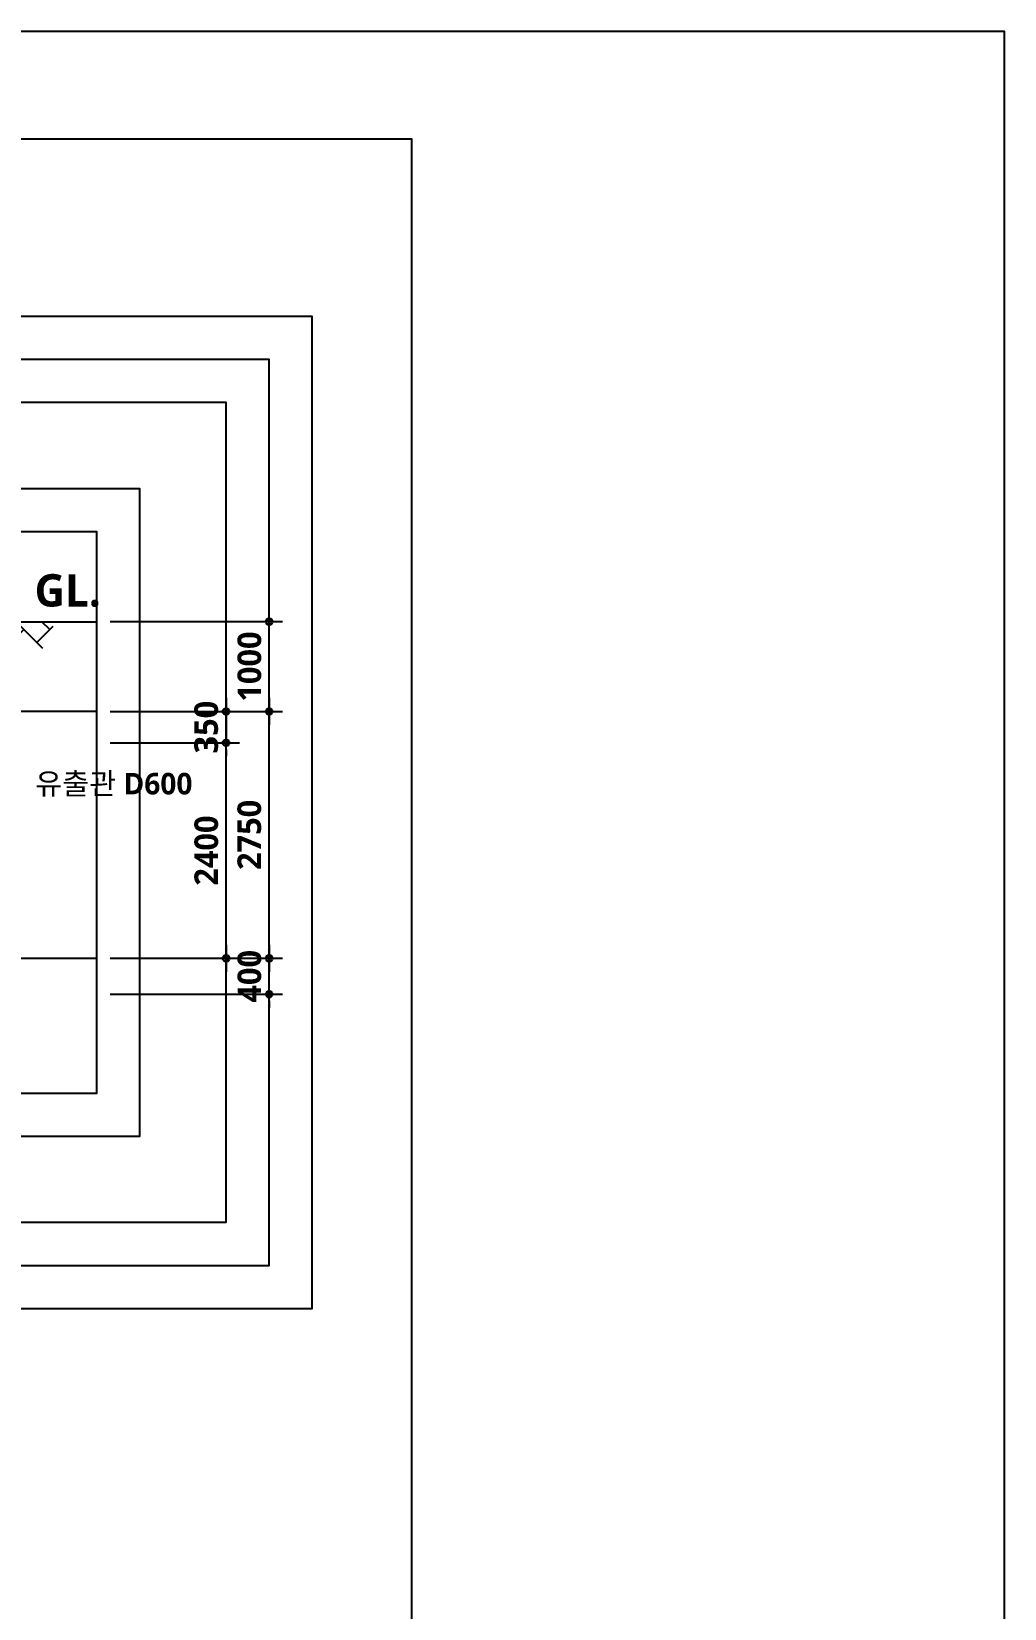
# Model space of a CAD drawing. Header units: millimetres. Extents: x 0 to 50400, y 0 to 35640.
# Drawn here: x 39567 to 50400, y 18076 to 35640 of the extents above; entities that cross this region are included whole.
import ezdxf

# ---------------------------------------------------------------- set-up
doc = ezdxf.new("R2010")
doc.units = ezdxf.units.MM
doc.header["$LTSCALE"] = 100
doc.layers.get('Defpoints').update_dxf_attribs({"color": 153})
for name, color, linetype in [('A-ST-AXIS-DIM', 7, 'Continuous'), ('CEN', 1, 'Continuous'), ('CS-LEAT', 3, 'Continuous'), ('GL', 3, 'Continuous'), ('HAT', 5, 'Continuous')]:
    doc.layers.add(name, color=color, linetype=linetype)
doc.layers.add('G(그리드1)', color=185, linetype='Continuous', plot=False)
doc.layers.add('G(그리드2)', color=235, linetype='Continuous', plot=False)
doc.styles.add('SH_대대리576', font='')
doc.styles.add('SH_진천_나눔', font='')
doc.styles.add('치수문자', font='')
doc.styles.get('SH_대대리576').set_extended_font_data('NanumGothic', bold=True)
doc.styles.get('SH_진천_나눔').set_extended_font_data('NanumGothic', bold=True)
doc.styles.get('치수문자').set_extended_font_data('NanumGothic', bold=True)
doc.dimstyles.new('SHP 75', dxfattribs={"dimscale": 75, "dimtxt": 3.5, "dimasz": 1, "dimexe": 2, "dimexo": 2, "dimgap": 1, "dimtad": 1, "dimdec": 0, "dimzin": 0, "dimdsep": 46, "dimtxsty": 'SH_대대리576', "dimblk": 'DIMDOT', "dimcen": 0.09, "dimclrd": 256, "dimclre": 256, "dimclrt": 3, "dimadec": 0, "dimazin": 1, "dimtfac": 1, "dimtdec": 0, "dimtix": 1, "dimtmove": 2, "dimatfit": 0, "dimldrblk": 'DIMDOT', "dimfxl": 1, "dimtfillclr": 3, "dimtolj": 1, "dimtzin": 0, "dimlwd": -1, "dimlwe": -1, "dimarcsym": 0})

# ---------------------------------------------------------------- blocks, each defined once
blk = doc.blocks.new('DIMDOT')
at = {"color": 0}
blk.add_line((-2, 0), (2, 0), dxfattribs=at)
for radius in [0.5, 0.25]:
    blk.add_circle((0, 0), radius, dxfattribs=at)
blk = doc.blocks.new('*D8983')
at = {"layer": 'A-ST-AXIS-DIM'}
for p, q in [((40443, 25317), (42363, 25317)), ((42213, 25392), (42213, 25467)), ((42213, 24917), (42213, 25317)), ((40443, 24917), (42363, 24917)), ((42213, 24842), (42213, 24767))]:
    blk.add_line(p, q, dxfattribs=at)
at = {"layer": 'Defpoints', "color": 0}
for p in [(40293, 25317), (42213, 25317), (40293, 24917)]:
    blk.add_point(p, dxfattribs=at)
at = {"layer": 'A-ST-AXIS-DIM', "linetype": 'ByBlock', "xscale": 75, "yscale": 75, "zscale": 75}
for p, rotation in [((42213, 25317), 270), ((42213, 24917), 90)]:
    blk.add_blockref('DIMDOT', p, dxfattribs=dict(at, rotation=rotation))
at = {"layer": 'A-ST-AXIS-DIM', "color": 3, "insert": (41994, 25117), "char_height": 262.5, "attachment_point": 5, "rotation": 90, "style": 'SH_진천_나눔'}
blk.add_mtext('\\A1;400', dxfattribs=at)
blk = doc.blocks.new('*D8984')
at = {"layer": 'A-ST-AXIS-DIM'}
for p, q in [((40443, 28067), (42363, 28067)), ((42213, 25392), (42213, 27992)), ((40443, 25317), (42363, 25317))]:
    blk.add_line(p, q, dxfattribs=at)
at = {"layer": 'Defpoints', "color": 0}
for p in [(40293, 28067), (42213, 28067), (40293, 25317)]:
    blk.add_point(p, dxfattribs=at)
at = {"layer": 'A-ST-AXIS-DIM', "linetype": 'ByBlock', "xscale": 75, "yscale": 75, "zscale": 75}
for p, rotation in [((42213, 28067), 90), ((42213, 25317), 270)]:
    blk.add_blockref('DIMDOT', p, dxfattribs=dict(at, rotation=rotation))
at = {"layer": 'A-ST-AXIS-DIM', "color": 3, "insert": (41993, 26692), "char_height": 262.5, "attachment_point": 5, "rotation": 90, "style": 'SH_진천_나눔'}
blk.add_mtext('\\A1;2750', dxfattribs=at)
blk = doc.blocks.new('*D8985')
at = {"layer": 'A-ST-AXIS-DIM'}
for p, q in [((40443, 27717), (41883, 27717)), ((41733, 25392), (41733, 27642)), ((40443, 25317), (41883, 25317))]:
    blk.add_line(p, q, dxfattribs=at)
at = {"layer": 'Defpoints', "color": 0}
for p in [(40293, 27717), (41733, 27717), (40293, 25317)]:
    blk.add_point(p, dxfattribs=at)
at = {"layer": 'A-ST-AXIS-DIM', "linetype": 'ByBlock', "xscale": 75, "yscale": 75, "zscale": 75}
for p, rotation in [((41733, 27717), 90), ((41733, 25317), 270)]:
    blk.add_blockref('DIMDOT', p, dxfattribs=dict(at, rotation=rotation))
at = {"layer": 'A-ST-AXIS-DIM', "color": 3, "insert": (41514, 26517), "char_height": 262.5, "attachment_point": 5, "rotation": 90, "style": 'SH_진천_나눔'}
blk.add_mtext('\\A1;2400', dxfattribs=at)
blk = doc.blocks.new('*D8986')
at = {"layer": 'A-ST-AXIS-DIM'}
for p, q in [((41733, 28142), (41733, 28217)), ((40443, 28067), (41883, 28067)), ((41733, 28067), (41733, 27717)), ((40443, 27717), (41883, 27717)), ((41733, 27642), (41733, 27567))]:
    blk.add_line(p, q, dxfattribs=at)
at = {"layer": 'Defpoints', "color": 0}
for p in [(40293, 28067), (40293, 27717), (41733, 27717)]:
    blk.add_point(p, dxfattribs=at)
at = {"layer": 'A-ST-AXIS-DIM', "linetype": 'ByBlock', "xscale": 75, "yscale": 75, "zscale": 75}
for p, rotation in [((41733, 28067), 270), ((41733, 27717), 90)]:
    blk.add_blockref('DIMDOT', p, dxfattribs=dict(at, rotation=rotation))
at = {"layer": 'A-ST-AXIS-DIM', "color": 3, "insert": (41513, 27892), "char_height": 262.5, "attachment_point": 5, "rotation": 90, "style": 'SH_진천_나눔'}
blk.add_mtext('\\A1;350', dxfattribs=at)
blk = doc.blocks.new('*D8987')
at = {"layer": 'A-ST-AXIS-DIM'}
for p, q in [((40443, 29067), (42363, 29067)), ((42213, 28142), (42213, 28992)), ((40443, 28067), (42363, 28067))]:
    blk.add_line(p, q, dxfattribs=at)
at = {"layer": 'Defpoints', "color": 0}
for p in [(40293, 29067), (42213, 29067), (40293, 28067)]:
    blk.add_point(p, dxfattribs=at)
at = {"layer": 'A-ST-AXIS-DIM', "linetype": 'ByBlock', "xscale": 75, "yscale": 75, "zscale": 75}
for p, rotation in [((42213, 29067), 90), ((42213, 28067), 270)]:
    blk.add_blockref('DIMDOT', p, dxfattribs=dict(at, rotation=rotation))
at = {"layer": 'A-ST-AXIS-DIM', "color": 3, "insert": (41994, 28567), "char_height": 262.5, "attachment_point": 5, "rotation": 90, "style": 'SH_진천_나눔'}
blk.add_mtext('\\A1;1000', dxfattribs=at)

msp = doc.modelspace()

# ---------------------------------------------------------------- hatches: boundary and pattern name
at = {"layer": 'HAT'}
h = msp.add_hatch(dxfattribs=at)
h.set_pattern_fill('AR-HBONE', color=256, scale=2)
h.set_pattern_definition([(45, (-90265.06, 11305.77), (0, 287.3682), [609.6, -203.2]), (135, (-90121.38, 11449.45), (3e-14, 287.3682), [609.6, -203.2])])
h.paths.add_polyline_path([(39806.3, 29066.9), (38320.2, 29066.9), (38320.2, 28766.9), (39806.3, 28766.9)])

# ---------------------------------------------------------------- linework, layer by layer
at = {"layer": 'CEN', "ltscale": 30}
for p, q in [((40293, 28066.9), (25893, 28066.9)), ((40293, 25316.9), (25893, 25316.9))]:
    msp.add_line(p, q, dxfattribs=at)
at = {"layer": 'Defpoints'}
for points in [[(50400, 0), (50400, 35640), (0, 35640), (0, 0)], [(43800, 1200), (43800, 34440), (1200, 34440), (1200, 1200)]]:
    msp.add_lwpolyline(points, close=True, dxfattribs=at)
at = {"layer": 'G(그리드1)'}
for points in [[(23493, 21416.9), (42693, 21416.9), (42693, 32466.9), (23493, 32466.9)], [(23973, 21896.9), (42213, 21896.9), (42213, 31986.9), (23973, 31986.9)], [(24453, 22376.9), (41733, 22376.9), (41733, 31506.9), (24453, 31506.9)], [(25413, 23336.9), (40773, 23336.9), (40773, 30546.9), (25413, 30546.9)]]:
    msp.add_lwpolyline(points, close=True, dxfattribs=at)
at = {"layer": 'G(그리드2)'}
msp.add_lwpolyline([(25893, 23816.9), (40293, 23816.9), (40293, 30066.9), (25893, 30066.9)], close=True, dxfattribs=at)
at = {"layer": 'GL'}
msp.add_line((25893, 29066.9), (40293, 29066.9), dxfattribs=at)

# ---------------------------------------------------------------- texts
at = {"layer": 'CS-LEAT', "color": 3, "style": '치수문자'}
for s, height, p in [('GL.', 360, (39600.6, 29235.6)), ('유출관 D600', 240, (39606.4, 27142.5))]:
    msp.add_text(s, height=height, dxfattribs=at).set_placement(p)

# ---------------------------------------------------------------- dimensions: what is measured, and where the dimension line sits
at = {"layer": 'A-ST-AXIS-DIM'}
for base, p1, p2, angle, picture, middle in [((42213, 29066.9), (40293, 28066.9), (40293, 29066.9), 90, '*D8987', (41994.1, 28566.9)), ((42213, 28066.9), (40293, 25316.9), (40293, 28066.9), 90, '*D8984', (41993.3, 26691.9)), ((41733, 27716.9), (40293, 28066.9), (40293, 27716.9), 270, '*D8986', (41513.2, 27891.9)), ((41733, 27716.9), (40293, 25316.9), (40293, 27716.9), 90, '*D8985', (41513.7, 26516.9)), ((42213, 25316.9), (40293, 24916.9), (40293, 25316.9), 90, '*D8983', (41994.1, 25116.9))]:
    dim = msp.add_linear_dim(base=base, p1=p1, p2=p2, angle=angle, dimstyle='SHP 75', override={"dimtxsty": 'SH_진천_나눔', "dimldrblk": 'DIMDOT'}, dxfattribs=at)
    dim.commit()
    dim.dimension.update_dxf_attribs({"geometry": picture, "text_midpoint": middle})

doc.saveas('drawing.dxf')
